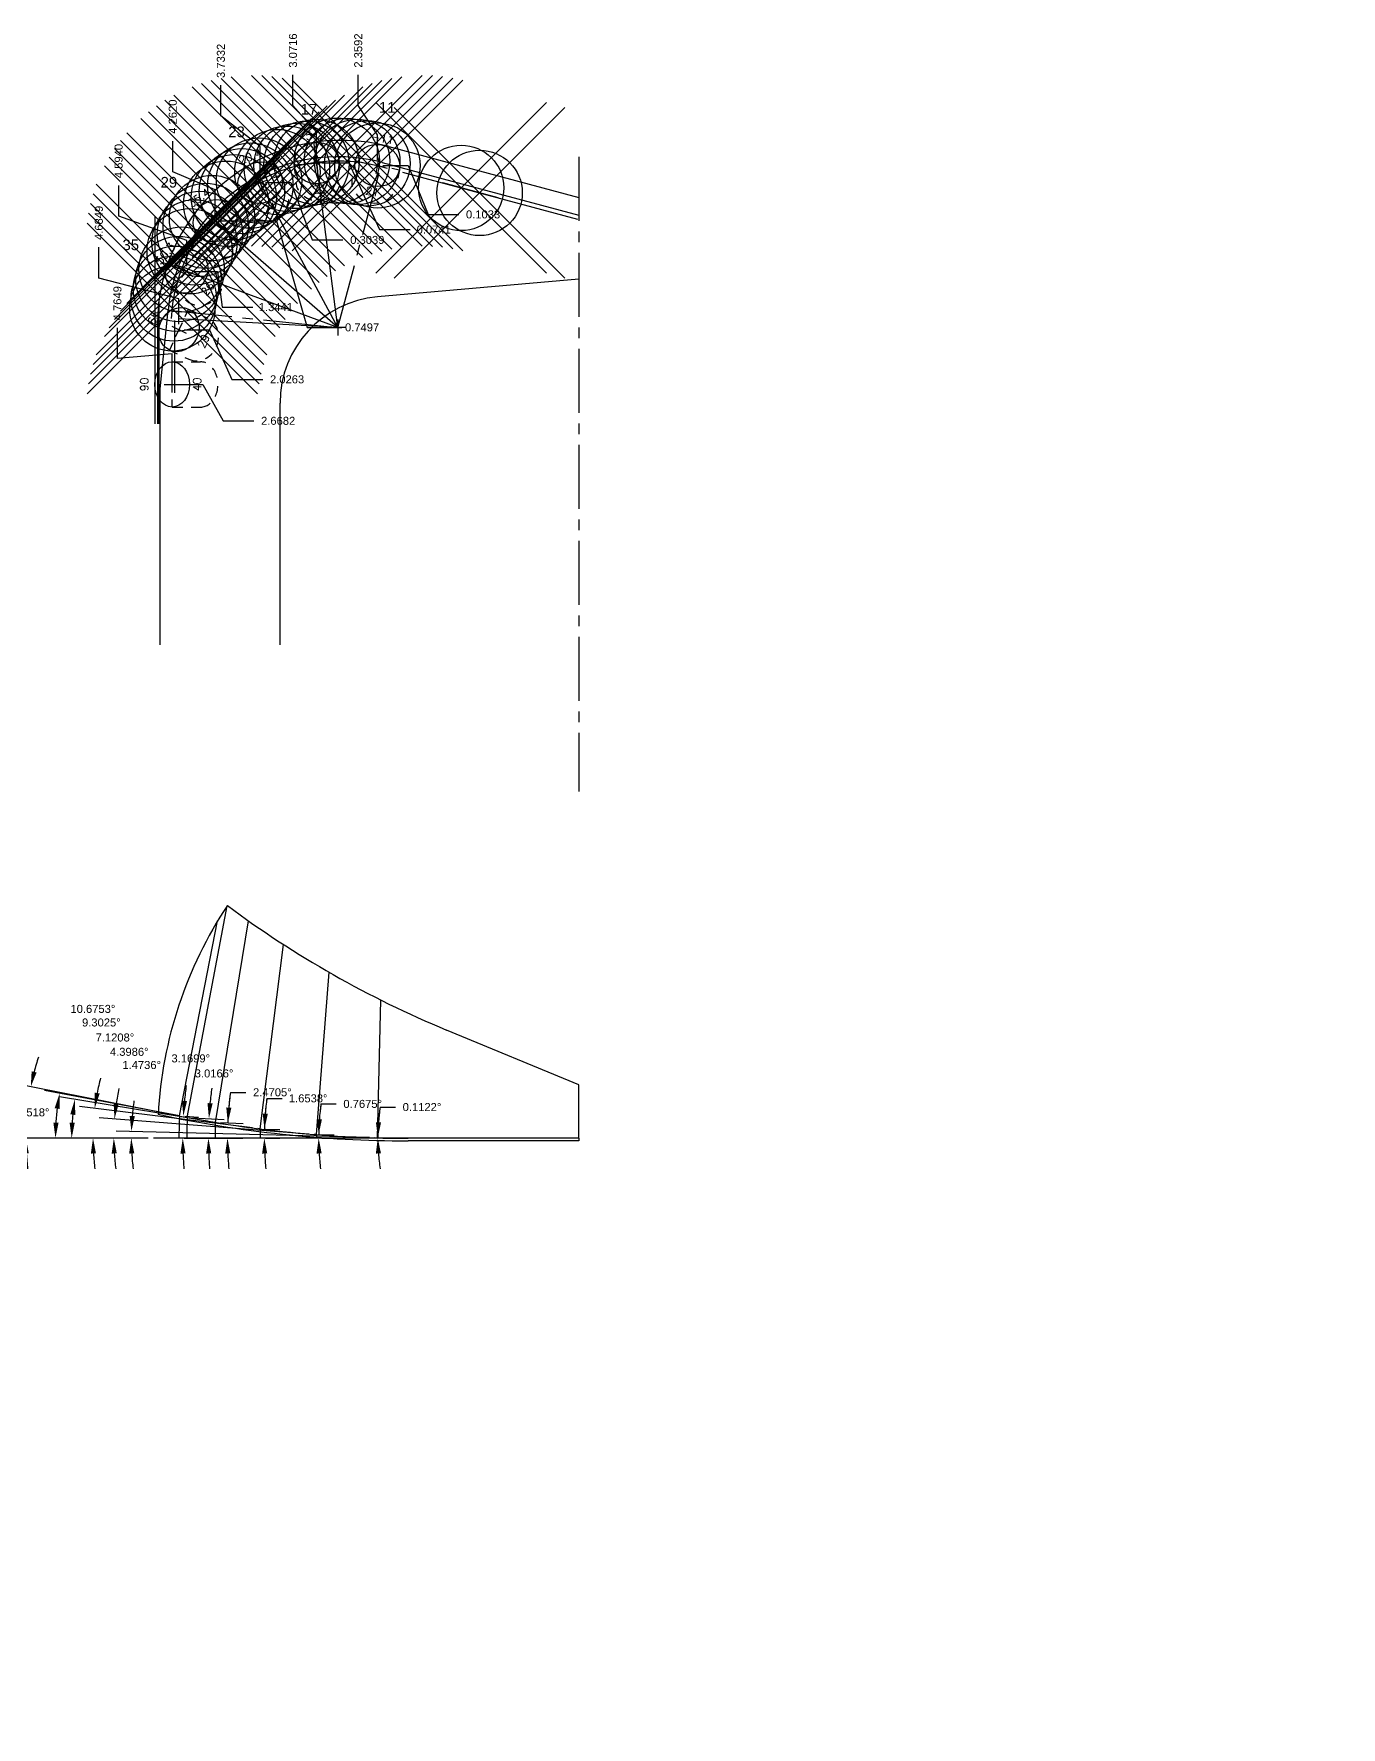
# Model space of a CAD drawing. Header units: inches. Extents: x 57 to 298, y -41 to 19.
# Drawn here: x 253.12 to 268.44, y -40.43 to -20.6 of the extents above; entities that cross this region are included whole.
import ezdxf
from ezdxf.enums import TextEntityAlignment as Align

# ---------------------------------------------------------------- set-up
doc = ezdxf.new("R2010")
doc.units = ezdxf.units.IN
doc.header["$MEASUREMENT"] = 0
doc.header["$PDMODE"] = 35
doc.linetypes.add('CENTER2', pattern=[1.125, 0.75, -0.125, 0.125, -0.125])
doc.linetypes.add('HIDDEN2', pattern=[0.1875, 0.125, -0.0625])
doc.layers.get('Defpoints').update_dxf_attribs({"color": 10})
doc.layers.add('Blade_2', color=7, linetype='Continuous', true_color=0xcccc00)
doc.layers.add('Blade_6', color=7, linetype='Continuous', true_color=0xc880f5)
doc.layers.add('CLine', color=5, linetype='CENTER2')
doc.styles.add('RomanS', font='romans')
doc.styles.get("Standard").update_dxf_attribs({"font": 'arial.ttf'})
doc.dimstyles.get("Standard").update_dxf_attribs({"dimtxt": 0.09375, "dimasz": 0.18, "dimexe": 0.18, "dimexo": 0.0625, "dimgap": 0.09, "dimtad": 0, "dimtih": 1, "dimtoh": 1, "dimdec": 4, "dimzin": 0, "dimdsep": 46, "dimtxsty": 'Standard', "dimcen": 0.09, "dimadec": 4, "dimazin": 0, "dimtfac": 1, "dimtdec": 4, "dimtofl": 0, "dimtmove": 0, "dimatfit": 3, "dimfxl": 1, "dimtolj": 1, "dimtzin": 0, "dimarcsym": 0})

# ---------------------------------------------------------------- blocks, each defined once
blk = doc.blocks.new('CMark')
at = {"layer": 'CLine'}
for p, q in [((-0.094, 0), (0.094, 0)), ((0, 0.094), (0, -0.094))]:
    blk.add_line(p, q, dxfattribs=at)
blk = doc.blocks.new('1313@21')
for p, q in [((-0.17, 0), (-0.265, 0)), ((0.171, 0), (0.264, 0))]:
    blk.add_line(p, q)
at = {"color": 8, "linetype": 'HIDDEN2', "ltscale": 0.5}
blk.add_line((-0.265, 0), (-0.265, -0.199), dxfattribs=at)
at = {"color": 8, "linetype": 'HIDDEN2', "ltscale": 0.5, "flags": 128}
blk.add_lwpolyline([(0.264, 0), (0.264, -0.199)], dxfattribs=at)
blk.add_ellipse((0, 0), major_axis=(0.264, 0), ratio=0.93358)
at = {"color": 8, "linetype": 'HIDDEN2', "ltscale": 0.5}
blk.add_ellipse((0, -0.199), major_axis=(0.264, 0), ratio=0.92388, start_param=3.141593, end_param=6.283185, dxfattribs=at)
blk.add_blockref('CMark', (0, 0))
at = {"style": 'RomanS'}
blk.add_text('21', height=0.094, dxfattribs=at).set_placement((0, -0.311), align=Align.MIDDLE_CENTER)
blk.add_attdef('ANG', text='', height=0.094, dxfattribs=at).set_placement((0, 0.251), align=Align.BOTTOM_CENTER)
blk = doc.blocks.new('1313@23')
for p, q in [((-0.17, 0), (-0.265, 0)), ((0.171, 0), (0.264, 0))]:
    blk.add_line(p, q)
at = {"color": 8, "linetype": 'HIDDEN2', "ltscale": 0.5}
blk.add_line((-0.265, 0), (-0.265, -0.199), dxfattribs=at)
at = {"color": 8, "linetype": 'HIDDEN2', "ltscale": 0.5, "flags": 128}
blk.add_lwpolyline([(0.264, 0), (0.264, -0.199)], dxfattribs=at)
blk.add_ellipse((0, 0), major_axis=(0.264, 0), ratio=0.920505)
at = {"color": 8, "linetype": 'HIDDEN2', "ltscale": 0.5}
blk.add_ellipse((0, -0.199), major_axis=(0.264, 0), ratio=0.92388, start_param=3.141593, end_param=6.283185, dxfattribs=at)
blk.add_blockref('CMark', (0, 0))
at = {"style": 'RomanS'}
blk.add_text('23', height=0.094, dxfattribs=at).set_placement((0, -0.311), align=Align.MIDDLE_CENTER)
blk.add_attdef('ANG', text='', height=0.094, dxfattribs=at).set_placement((0, 0.251), align=Align.BOTTOM_CENTER)
blk = doc.blocks.new('1313@24')
for p, q in [((-0.17, 0), (-0.265, 0)), ((0.171, 0), (0.264, 0))]:
    blk.add_line(p, q)
at = {"color": 8, "linetype": 'HIDDEN2', "ltscale": 0.5}
blk.add_line((-0.265, 0), (-0.265, -0.212), dxfattribs=at)
at = {"color": 8, "linetype": 'HIDDEN2', "ltscale": 0.5, "flags": 128}
blk.add_lwpolyline([(0.264, 0), (0.264, -0.212)], dxfattribs=at)
blk.add_ellipse((0, 0), major_axis=(0.264, 0), ratio=0.913535)
at = {"color": 8, "linetype": 'HIDDEN2', "ltscale": 0.5}
blk.add_ellipse((0, -0.212), major_axis=(0.264, 0), ratio=0.913535, start_param=3.141593, end_param=6.283185, dxfattribs=at)
blk.add_blockref('CMark', (0, 0))
at = {"style": 'RomanS'}
blk.add_text('24', height=0.094, dxfattribs=at).set_placement((0, -0.318), align=Align.MIDDLE_CENTER)
blk.add_attdef('ANG', text='', height=0.094, dxfattribs=at).set_placement((0, 0.251), align=Align.BOTTOM_CENTER)
blk = doc.blocks.new('1313@25')
for p, q in [((-0.17, 0), (-0.265, 0)), ((0.171, 0), (0.264, 0))]:
    blk.add_line(p, q)
at = {"color": 8, "linetype": 'HIDDEN2', "ltscale": 0.5}
blk.add_line((-0.265, 0), (-0.265, -0.22), dxfattribs=at)
at = {"color": 8, "linetype": 'HIDDEN2', "ltscale": 0.5, "flags": 128}
blk.add_lwpolyline([(0.264, 0), (0.264, -0.22)], dxfattribs=at)
blk.add_ellipse((0, 0), major_axis=(0.264, 0), ratio=0.906308)
at = {"color": 8, "linetype": 'HIDDEN2', "ltscale": 0.5}
blk.add_ellipse((0, -0.22), major_axis=(0.264, 0), ratio=0.906308, start_param=3.141593, end_param=6.283185, dxfattribs=at)
blk.add_blockref('CMark', (0, 0))
at = {"style": 'RomanS'}
blk.add_text('25', height=0.094, dxfattribs=at).set_placement((0, -0.302), align=Align.MIDDLE_CENTER)
blk.add_attdef('ANG', text='', height=0.094, dxfattribs=at).set_placement((0, 0.251), align=Align.BOTTOM_CENTER)
blk = doc.blocks.new('1313@26')
for p, q in [((-0.17, 0), (-0.265, 0)), ((0.171, 0), (0.264, 0))]:
    blk.add_line(p, q)
at = {"color": 8, "linetype": 'HIDDEN2', "ltscale": 0.5}
blk.add_line((-0.265, 0), (-0.265, -0.228), dxfattribs=at)
at = {"color": 8, "linetype": 'HIDDEN2', "ltscale": 0.5, "flags": 128}
blk.add_lwpolyline([(0.264, 0), (0.264, -0.228)], dxfattribs=at)
blk.add_ellipse((0, 0), major_axis=(0.264, 0), ratio=0.89879)
at = {"color": 8, "linetype": 'HIDDEN2', "ltscale": 0.5}
blk.add_ellipse((0, -0.228), major_axis=(0.264, 0), ratio=0.89879, start_param=3.141593, end_param=6.283185, dxfattribs=at)
blk.add_blockref('CMark', (0, 0))
at = {"style": 'RomanS'}
blk.add_text('26', height=0.094, dxfattribs=at).set_placement((0, -0.318), align=Align.MIDDLE_CENTER)
blk.add_attdef('ANG', text='', height=0.094, dxfattribs=at).set_placement((0, 0.251), align=Align.BOTTOM_CENTER)
blk = doc.blocks.new('*D399')
at = {"color": 0, "lineweight": -2, "transparency": 16777216}
for p, q in [((296.461, -39.875), (296.461, -39.695)), ((296.461, -39.695), (296.641, -39.695)), ((296.399, -40.055), (296.281, -40.055)), ((296.399, -40.071), (296.281, -40.071)), ((296.461, -40.251), (296.461, -40.431))]:
    blk.add_line(p, q, dxfattribs=at)
at = {"color": 0, "transparency": 16777216}
for points in [[(296.431, -39.875), (296.491, -39.875), (296.461, -40.055)], [(296.431, -40.251), (296.491, -40.251), (296.461, -40.071)]]:
    blk.add_solid(points, dxfattribs=at)
at = {"layer": 'Blade_2', "color": 0, "lineweight": -2, "transparency": 16777216}
for p, q in [((226.398, -33.016), (226.578, -33.016)), ((226.347, -33.374), (226.548, -33.382)), ((226.344, -33.531), (226.545, -33.531))]:
    blk.add_line(p, q, dxfattribs=at)
for start, end in [(172.6487, 177.7786), (172.65, 175.2143), (182.5643, 185.1286)]:
    blk.add_arc((230.387, -33.531), 4.022, start, end, dxfattribs=at)
at = {"layer": 'Blade_2', "color": 0, "transparency": 16777216}
for points in [[(226.409, -33.197), (226.349, -33.194), (226.368, -33.375)], [(226.339, -33.712), (226.399, -33.71), (226.365, -33.531)]]:
    blk.add_solid(points, dxfattribs=at)
at = {"layer": 'Defpoints', "color": 0, "transparency": 16777216}
for p in [(226.285, -33.372), (226.365, -33.479), (226.282, -33.531), (230.387, -33.531), (296.461, -40.055), (296.462, -40.055), (296.462, -40.071)]:
    blk.add_point(p, dxfattribs=at)
at = {"color": 0, "transparency": 16777216, "insert": (296.925, -39.695), "char_height": 0.0938, "attachment_point": 5}
blk.add_mtext('\\A1;0.0158', dxfattribs=at)
at = {"layer": 'Blade_2', "color": 0, "transparency": 16777216, "insert": (226.888, -33.016), "char_height": 0.09375, "attachment_point": 5}
blk.add_mtext('\\A1;2.2214°', dxfattribs=at)
blk = doc.blocks.new('*D479')
at = {"layer": 'Blade_6', "color": 0, "lineweight": -2, "transparency": 16777216}
for p, q in [((256.922, -21.436), (256.922, -21.076)), ((257.146, -21.778), (256.922, -21.436)), ((257.146, -22.075), (257.146, -21.778))]:
    blk.add_line(p, q, dxfattribs=at)
at = {"layer": 'Defpoints', "color": 0, "transparency": 16777216}
for p in [(256.922, -21.076), (257.146, -22.138), (259.505, -22.034)]:
    blk.add_point(p, dxfattribs=at)
at = {"layer": 'Blade_6', "color": 0, "transparency": 16777216, "insert": (256.922, -20.791), "char_height": 0.0938, "attachment_point": 5, "rotation": 90}
blk.add_mtext('\\A1;2.3592', dxfattribs=at)
blk = doc.blocks.new('*D480')
at = {"layer": 'Blade_6', "color": 0, "lineweight": -2, "transparency": 16777216}
for p, q in [((256.157, -21.436), (256.157, -21.076)), ((256.434, -21.748), (256.157, -21.436)), ((256.434, -22.046), (256.434, -21.748))]:
    blk.add_line(p, q, dxfattribs=at)
at = {"layer": 'Defpoints', "color": 0, "transparency": 16777216}
for p in [(256.157, -21.076), (256.434, -22.108), (259.505, -22.034)]:
    blk.add_point(p, dxfattribs=at)
at = {"layer": 'Blade_6', "color": 0, "transparency": 16777216, "insert": (256.157, -20.791), "char_height": 0.0938, "attachment_point": 5, "rotation": 90}
blk.add_mtext('\\A1;3.0716', dxfattribs=at)
blk = doc.blocks.new('*D481')
at = {"layer": 'Blade_6', "color": 0, "lineweight": -2, "transparency": 16777216}
for p, q in [((255.312, -21.556), (255.312, -21.196)), ((255.772, -21.916), (255.312, -21.556)), ((255.772, -22.276), (255.772, -21.916))]:
    blk.add_line(p, q, dxfattribs=at)
at = {"layer": 'Defpoints', "color": 0, "transparency": 16777216}
for p in [(255.312, -21.196), (259.505, -22.034), (255.772, -22.338)]:
    blk.add_point(p, dxfattribs=at)
at = {"layer": 'Blade_6', "color": 0, "transparency": 16777216, "insert": (255.312, -20.912), "char_height": 0.0938, "attachment_point": 5, "rotation": 90}
blk.add_mtext('\\A1;3.7332', dxfattribs=at)
blk = doc.blocks.new('*D482')
at = {"layer": 'Blade_6', "color": 0, "lineweight": -2, "transparency": 16777216}
for p, q in [((254.748, -22.212), (254.748, -21.852)), ((255.243, -22.424), (254.748, -22.212)), ((255.243, -22.722), (255.243, -22.424))]:
    blk.add_line(p, q, dxfattribs=at)
at = {"layer": 'Defpoints', "color": 0, "transparency": 16777216}
for p in [(254.748, -21.852), (259.505, -22.034), (255.243, -22.784)]:
    blk.add_point(p, dxfattribs=at)
at = {"layer": 'Blade_6', "color": 0, "transparency": 16777216, "insert": (254.748, -21.565), "char_height": 0.0938, "attachment_point": 5, "rotation": 90}
blk.add_mtext('\\A1;4.2620', dxfattribs=at)
blk = doc.blocks.new('*D483')
at = {"layer": 'Blade_6', "color": 0, "lineweight": -2, "transparency": 16777216}
for p, q in [((254.114, -22.732), (254.114, -22.372)), ((254.911, -23.018), (254.114, -22.732)), ((254.911, -23.316), (254.911, -23.018))]:
    blk.add_line(p, q, dxfattribs=at)
at = {"layer": 'Defpoints', "color": 0, "transparency": 16777216}
for p in [(259.505, -22.034), (254.114, -22.372), (254.911, -23.378)]:
    blk.add_point(p, dxfattribs=at)
at = {"layer": 'Blade_6', "color": 0, "transparency": 16777216, "insert": (254.114, -22.085), "char_height": 0.0938, "attachment_point": 5, "rotation": 90}
blk.add_mtext('\\A1;4.5940', dxfattribs=at)
blk = doc.blocks.new('*D484')
at = {"layer": 'Blade_6', "color": 0, "lineweight": -2, "transparency": 16777216}
for p, q in [((254.974, -23.378), (255.271, -23.378)), ((255.271, -23.378), (255.325, -23.797)), ((255.325, -23.797), (255.685, -23.797))]:
    blk.add_line(p, q, dxfattribs=at)
at = {"layer": 'Defpoints', "color": 0, "transparency": 16777216}
for p in [(259.505, -22.034), (254.911, -23.378), (255.685, -23.797)]:
    blk.add_point(p, dxfattribs=at)
at = {"layer": 'Blade_6', "color": 0, "transparency": 16777216, "insert": (255.956, -23.797), "char_height": 0.0938, "attachment_point": 5}
blk.add_mtext('\\A1;1.3441', dxfattribs=at)
blk = doc.blocks.new('*D485')
at = {"layer": 'Blade_6', "color": 0, "lineweight": -2, "transparency": 16777216}
for p, q in [((255.306, -22.784), (255.963, -22.784)), ((255.963, -22.784), (256.323, -24.034)), ((256.323, -24.034), (256.683, -24.034))]:
    blk.add_line(p, q, dxfattribs=at)
at = {"layer": 'Defpoints', "color": 0, "transparency": 16777216}
for p in [(259.505, -22.034), (255.243, -22.784), (256.683, -24.034)]:
    blk.add_point(p, dxfattribs=at)
at = {"layer": 'Blade_6', "color": 0, "transparency": 16777216, "insert": (256.967, -24.034), "char_height": 0.0938, "attachment_point": 5}
blk.add_mtext('\\A1;0.7497', dxfattribs=at)
blk = doc.blocks.new('*D486')
at = {"layer": 'Blade_6', "color": 0, "lineweight": -2, "transparency": 16777216}
for p, q in [((255.835, -22.338), (256.132, -22.338)), ((256.132, -22.338), (256.383, -23.01)), ((256.383, -23.01), (256.743, -23.01))]:
    blk.add_line(p, q, dxfattribs=at)
at = {"layer": 'Defpoints', "color": 0, "transparency": 16777216}
for p in [(259.505, -22.034), (255.772, -22.338), (256.743, -23.01)]:
    blk.add_point(p, dxfattribs=at)
at = {"layer": 'Blade_6', "color": 0, "transparency": 16777216, "insert": (257.028, -23.01), "char_height": 0.0938, "attachment_point": 5}
blk.add_mtext('\\A1;0.3039', dxfattribs=at)
blk = doc.blocks.new('*D487')
at = {"layer": 'Blade_6', "color": 0, "lineweight": -2, "transparency": 16777216}
for p, q in [((256.496, -22.108), (256.811, -22.108)), ((256.811, -22.108), (257.171, -22.889)), ((257.171, -22.889), (257.531, -22.889))]:
    blk.add_line(p, q, dxfattribs=at)
at = {"layer": 'Defpoints', "color": 0, "transparency": 16777216}
for p in [(256.434, -22.108), (259.505, -22.034), (257.531, -22.889)]:
    blk.add_point(p, dxfattribs=at)
at = {"layer": 'Blade_6', "color": 0, "transparency": 16777216, "insert": (257.807, -22.889), "char_height": 0.0938, "attachment_point": 5}
blk.add_mtext('\\A1;0.0741', dxfattribs=at)
blk = doc.blocks.new('*D488')
at = {"layer": 'Blade_6', "color": 0, "lineweight": -2, "transparency": 16777216}
for p, q in [((257.209, -22.138), (257.506, -22.138)), ((257.506, -22.138), (257.741, -22.711)), ((257.741, -22.711), (258.101, -22.711))]:
    blk.add_line(p, q, dxfattribs=at)
at = {"layer": 'Defpoints', "color": 0, "transparency": 16777216}
for p in [(257.146, -22.138), (259.505, -22.034), (258.101, -22.711)]:
    blk.add_point(p, dxfattribs=at)
at = {"layer": 'Blade_6', "color": 0, "transparency": 16777216, "insert": (258.385, -22.711), "char_height": 0.0938, "attachment_point": 5}
blk.add_mtext('\\A1;0.1033', dxfattribs=at)
blk = doc.blocks.new('*D489')
at = {"layer": 'Blade_6', "color": 0, "lineweight": -2, "transparency": 16777216}
for p, q in [((257.18, -33.168), (257.36, -33.168)), ((257.209, -33.527), (257.331, -33.527)), ((257.209, -33.531), (257.331, -33.531))]:
    blk.add_line(p, q, dxfattribs=at)
for start, end in [(171.1172, 179.8878), (171.1236, 175.5057), (184.3821, 188.7642)]:
    blk.add_arc((259.505, -33.531), 2.354, start, end, dxfattribs=at)
at = {"layer": 'Blade_6', "color": 0, "transparency": 16777216}
for points in [[(257.189, -33.348), (257.129, -33.345), (257.151, -33.527)], [(257.128, -33.712), (257.188, -33.71), (257.151, -33.531)]]:
    blk.add_solid(points, dxfattribs=at)
at = {"layer": 'Defpoints', "color": 0, "transparency": 16777216}
for p in [(257.146, -33.526), (257.146, -33.531), (257.151, -33.53), (259.505, -33.531)]:
    blk.add_point(p, dxfattribs=at)
at = {"layer": 'Blade_6', "color": 0, "transparency": 16777216, "insert": (257.669, -33.168), "char_height": 0.09375, "attachment_point": 5}
blk.add_mtext('\\A1;0.1122°', dxfattribs=at)
blk = doc.blocks.new('*D490')
at = {"layer": 'Blade_6', "color": 0, "lineweight": -2, "transparency": 16777216}
for p, q in [((256.484, -33.131), (256.664, -33.131)), ((256.497, -33.491), (256.638, -33.493)), ((256.496, -33.531), (256.638, -33.531))]:
    blk.add_line(p, q, dxfattribs=at)
for start, end in [(172.4601, 179.2325), (172.4631, 175.8478), (183.3847, 186.7694)]:
    blk.add_arc((259.505, -33.531), 3.047, start, end, dxfattribs=at)
at = {"layer": 'Blade_6', "color": 0, "transparency": 16777216}
for points in [[(256.496, -33.312), (256.436, -33.309), (256.458, -33.49)], [(256.433, -33.712), (256.493, -33.71), (256.458, -33.531)]]:
    blk.add_solid(points, dxfattribs=at)
at = {"layer": 'Defpoints', "color": 0, "transparency": 16777216}
for p in [(256.434, -33.49), (256.458, -33.518), (256.434, -33.531), (259.505, -33.531)]:
    blk.add_point(p, dxfattribs=at)
at = {"layer": 'Blade_6', "color": 0, "transparency": 16777216, "insert": (256.974, -33.131), "char_height": 0.09375, "attachment_point": 5}
blk.add_mtext('\\A1;0.7675°', dxfattribs=at)
blk = doc.blocks.new('*D491')
at = {"layer": 'Blade_6', "color": 0, "lineweight": -2, "transparency": 16777216}
for p, q in [((255.85, -33.066), (256.03, -33.066)), ((255.836, -33.425), (256.002, -33.43)), ((255.835, -33.531), (256.001, -33.531))]:
    blk.add_line(p, q, dxfattribs=at)
for start, end in [(172.7457, 178.3462), (172.7474, 175.5468), (182.7994, 185.5988)]:
    blk.add_arc((259.505, -33.531), 3.684, start, end, dxfattribs=at)
at = {"layer": 'Blade_6', "color": 0, "transparency": 16777216}
for points in [[(255.862, -33.247), (255.802, -33.243), (255.822, -33.425)], [(255.795, -33.712), (255.855, -33.71), (255.821, -33.531)]]:
    blk.add_solid(points, dxfattribs=at)
at = {"layer": 'Defpoints', "color": 0, "transparency": 16777216}
for p in [(255.774, -33.423), (255.821, -33.496), (255.772, -33.531), (259.505, -33.531)]:
    blk.add_point(p, dxfattribs=at)
at = {"layer": 'Blade_6', "color": 0, "transparency": 16777216, "insert": (256.335, -33.066), "char_height": 0.09375, "attachment_point": 5}
blk.add_mtext('\\A1;1.6538°', dxfattribs=at)
blk = doc.blocks.new('*D492')
at = {"layer": 'Blade_6', "color": 0, "lineweight": -2, "transparency": 16777216}
for p, q in [((255.424, -32.995), (255.604, -32.995)), ((255.31, -33.35), (255.573, -33.361)), ((255.306, -33.531), (255.569, -33.531))]:
    blk.add_line(p, q, dxfattribs=at)
for start, end in [(172.5167, 177.5295), (172.5179, 175.0237), (182.5058, 185.0117)]:
    blk.add_arc((259.505, -33.531), 4.116, start, end, dxfattribs=at)
at = {"layer": 'Blade_6', "color": 0, "transparency": 16777216}
for points in [[(255.435, -33.176), (255.375, -33.172), (255.393, -33.354)], [(255.363, -33.712), (255.423, -33.71), (255.389, -33.531)]]:
    blk.add_solid(points, dxfattribs=at)
at = {"layer": 'Defpoints', "color": 0, "transparency": 16777216}
for p in [(255.247, -33.347), (255.39, -33.472), (255.243, -33.531), (259.505, -33.531)]:
    blk.add_point(p, dxfattribs=at)
at = {"layer": 'Blade_6', "color": 0, "transparency": 16777216, "insert": (255.915, -32.995), "char_height": 0.09375, "attachment_point": 5}
blk.add_mtext('\\A1;2.4705°', dxfattribs=at)
blk = doc.blocks.new('*D493')
at = {"layer": 'Blade_6', "color": 0, "lineweight": -2, "transparency": 16777216}
for p, q in [((254.98, -33.293), (255.351, -33.312)), ((254.974, -33.531), (255.346, -33.531))]:
    blk.add_line(p, q, dxfattribs=at)
for start, end in [(172.2303, 174.6068), (182.3766, 184.7531)]:
    blk.add_arc((259.505, -33.531), 4.34, start, end, dxfattribs=at)
at = {"layer": 'Blade_6', "color": 0, "transparency": 16777216}
for points in [[(255.215, -33.125), (255.155, -33.121), (255.172, -33.303)], [(255.139, -33.712), (255.199, -33.71), (255.166, -33.531)]]:
    blk.add_solid(points, dxfattribs=at)
at = {"layer": 'Defpoints', "color": 0, "transparency": 16777216}
for p in [(254.918, -33.289), (255.166, -33.455), (254.911, -33.531), (259.505, -33.531)]:
    blk.add_point(p, dxfattribs=at)
at = {"layer": 'Blade_6', "color": 0, "transparency": 16777216, "insert": (255.232, -32.774), "char_height": 0.09375, "attachment_point": 5}
blk.add_mtext('\\A1;3.0166°', dxfattribs=at)
blk = doc.blocks.new('*D494')
at = {"layer": 'Blade_6', "color": 0, "lineweight": -2, "transparency": 16777216}
for p, q in [((257.054, -33.524), (254.083, -33.448)), ((254.459, -33.531), (254.082, -33.531))]:
    blk.add_line(p, q, dxfattribs=at)
for start, end in [(171.7929, 175.1597), (183.3668, 186.7335)]:
    blk.add_arc((257.326, -33.531), 3.064, start, end, dxfattribs=at)
at = {"layer": 'Blade_6', "color": 0, "transparency": 16777216}
for points in [[(254.303, -33.274), (254.243, -33.271), (254.263, -33.452)], [(254.237, -33.712), (254.297, -33.71), (254.262, -33.531)]]:
    blk.add_solid(points, dxfattribs=at)
at = {"layer": 'Defpoints', "color": 0, "transparency": 16777216}
for p in [(254.262, -33.505), (254.521, -33.531), (257.116, -33.526), (257.146, -33.526), (259.505, -33.531)]:
    blk.add_point(p, dxfattribs=at)
at = {"layer": 'Blade_6', "color": 0, "transparency": 16777216, "insert": (254.384, -32.675), "char_height": 0.09375, "attachment_point": 5}
blk.add_mtext('\\A1;1.4736°', dxfattribs=at)
blk = doc.blocks.new('*D495')
at = {"layer": 'Blade_6', "color": 0, "lineweight": -2, "transparency": 16777216}
for p, q in [((256.342, -33.483), (253.886, -33.294)), ((254.459, -33.531), (253.877, -33.531))]:
    blk.add_line(p, q, dxfattribs=at)
for start, end in [(168.5176, 172.0595), (183.5419, 187.0838)]:
    blk.add_arc((256.969, -33.531), 2.912, start, end, dxfattribs=at)
at = {"layer": 'Blade_6', "color": 0, "transparency": 16777216}
for points in [[(254.114, -33.132), (254.055, -33.126), (254.065, -33.308)], [(254.032, -33.712), (254.092, -33.71), (254.057, -33.531)]]:
    blk.add_solid(points, dxfattribs=at)
at = {"layer": 'Defpoints', "color": 0, "transparency": 16777216}
for p in [(254.058, -33.457), (256.404, -33.488), (256.434, -33.49), (254.521, -33.531), (259.505, -33.531)]:
    blk.add_point(p, dxfattribs=at)
at = {"layer": 'Blade_6', "color": 0, "transparency": 16777216, "insert": (254.238, -32.521), "char_height": 0.09375, "attachment_point": 5}
blk.add_mtext('\\A1;4.3986°', dxfattribs=at)
blk = doc.blocks.new('*D496')
at = {"layer": 'Blade_6', "color": 0, "lineweight": -2, "transparency": 16777216}
for p, q in [((255.682, -33.412), (253.656, -33.159)), ((254.459, -33.531), (253.633, -33.531))]:
    blk.add_line(p, q, dxfattribs=at)
for start, end in [(165.5732, 169.2262), (183.653, 187.3059)]:
    blk.add_arc((256.636, -33.531), 2.824, start, end, dxfattribs=at)
at = {"layer": 'Blade_6', "color": 0, "transparency": 16777216}
for points in [[(253.892, -33.008), (253.833, -32.999), (253.834, -33.181)], [(253.788, -33.712), (253.848, -33.71), (253.813, -33.531)]]:
    blk.add_solid(points, dxfattribs=at)
at = {"layer": 'Defpoints', "color": 0, "transparency": 16777216}
for p in [(253.815, -33.414), (255.744, -33.42), (255.774, -33.423), (254.521, -33.531), (259.505, -33.531)]:
    blk.add_point(p, dxfattribs=at)
at = {"layer": 'Blade_6', "color": 0, "transparency": 16777216, "insert": (254.07, -32.353), "char_height": 0.09375, "attachment_point": 5}
blk.add_mtext('\\A1;7.1208°', dxfattribs=at)
blk = doc.blocks.new('*D497')
at = {"layer": 'Blade_6', "color": 0, "lineweight": -2, "transparency": 16777216}
for p, q in [((255.156, -33.332), (253.422, -33.048)), ((254.459, -33.531), (253.383, -33.531))]:
    blk.add_line(p, q, dxfattribs=at)
blk.add_arc((256.369, -33.531), 2.806, 174.3734, 176.3241, dxfattribs=at)
at = {"layer": 'Blade_6', "color": 0, "transparency": 16777216}
for points in [[(253.547, -33.252), (253.606, -33.26), (253.6, -33.078)], [(253.599, -33.352), (253.539, -33.35), (253.563, -33.531)]]:
    blk.add_solid(points, dxfattribs=at)
at = {"layer": 'Defpoints', "color": 0, "transparency": 16777216}
for p in [(253.567, -33.379), (255.218, -33.343), (255.247, -33.347), (254.521, -33.531), (259.505, -33.531)]:
    blk.add_point(p, dxfattribs=at)
at = {"layer": 'Blade_6', "color": 0, "transparency": 16777216, "insert": (253.911, -32.177), "char_height": 0.09375, "attachment_point": 5}
blk.add_mtext('\\A1;9.3025°', dxfattribs=at)
blk = doc.blocks.new('*D498')
at = {"layer": 'Blade_6', "color": 0, "lineweight": -2, "transparency": 16777216}
for p, q in [((254.827, -33.272), (253.245, -32.974)), ((254.459, -33.531), (253.193, -33.531))]:
    blk.add_line(p, q, dxfattribs=at)
blk.add_arc((256.2, -33.531), 2.828, 172.9728, 176.3519, dxfattribs=at)
at = {"layer": 'Blade_6', "color": 0, "transparency": 16777216}
for points in [[(253.364, -33.181), (253.424, -33.19), (253.422, -33.007)], [(253.409, -33.352), (253.349, -33.35), (253.373, -33.531)]]:
    blk.add_solid(points, dxfattribs=at)
at = {"layer": 'Defpoints', "color": 0, "transparency": 16777216}
for p in [(254.888, -33.284), (254.918, -33.289), (253.378, -33.356), (254.521, -33.531), (259.505, -33.531)]:
    blk.add_point(p, dxfattribs=at)
at = {"layer": 'Blade_6', "color": 0, "transparency": 16777216, "insert": (253.812, -32.018), "char_height": 0.09375, "attachment_point": 5}
blk.add_mtext('\\A1;10.6753°', dxfattribs=at)
blk = doc.blocks.new('1313@29')
for p, q in [((-0.17, 0), (-0.265, 0)), ((0.171, 0), (0.264, 0))]:
    blk.add_line(p, q)
at = {"color": 8, "linetype": 'HIDDEN2', "ltscale": 0.5}
blk.add_line((-0.265, 0), (-0.265, -0.252), dxfattribs=at)
at = {"color": 8, "linetype": 'HIDDEN2', "ltscale": 0.5, "flags": 128}
blk.add_lwpolyline([(0.264, 0), (0.264, -0.252)], dxfattribs=at)
blk.add_ellipse((0, 0), major_axis=(0.264, 0), ratio=0.874631)
at = {"color": 8, "linetype": 'HIDDEN2', "ltscale": 0.5}
blk.add_ellipse((0, -0.252), major_axis=(0.264, 0), ratio=0.874631, start_param=3.141593, end_param=6.283185, dxfattribs=at)
blk.add_blockref('CMark', (0, 0))
at = {"style": 'RomanS'}
blk.add_text('29', height=0.094, dxfattribs=at).set_placement((0, -0.318), align=Align.MIDDLE_CENTER)
blk.add_attdef('ANG', text='', height=0.094, dxfattribs=at).set_placement((0, 0.251), align=Align.BOTTOM_CENTER)
blk = doc.blocks.new('*D499')
at = {"layer": 'Blade_6', "color": 0, "lineweight": -2, "transparency": 16777216}
for p, q in [((253.882, -23.456), (253.882, -23.096)), ((254.82, -23.701), (253.882, -23.456)), ((254.82, -23.998), (254.82, -23.701))]:
    blk.add_line(p, q, dxfattribs=at)
at = {"layer": 'Defpoints', "color": 0, "transparency": 16777216}
for p in [(259.505, -22.034), (253.882, -23.096), (254.82, -24.061)]:
    blk.add_point(p, dxfattribs=at)
at = {"layer": 'Blade_6', "color": 0, "transparency": 16777216, "insert": (253.882, -22.81), "char_height": 0.0938, "attachment_point": 5, "rotation": 90}
blk.add_mtext('\\A1;4.6849', dxfattribs=at)
blk = doc.blocks.new('*D500')
at = {"layer": 'Blade_6', "color": 0, "lineweight": -2, "transparency": 16777216}
for p, q in [((254.883, -24.061), (255.18, -24.061)), ((255.18, -24.061), (255.442, -24.643)), ((255.442, -24.643), (255.802, -24.643))]:
    blk.add_line(p, q, dxfattribs=at)
at = {"layer": 'Defpoints', "color": 0, "transparency": 16777216}
for p in [(259.505, -22.034), (254.82, -24.061), (255.802, -24.643)]:
    blk.add_point(p, dxfattribs=at)
at = {"layer": 'Blade_6', "color": 0, "transparency": 16777216, "insert": (256.088, -24.643), "char_height": 0.0938, "attachment_point": 5}
blk.add_mtext('\\A1;2.0263', dxfattribs=at)
blk = doc.blocks.new('*D501')
at = {"layer": 'Blade_6', "color": 0, "lineweight": -2, "transparency": 16777216}
for p, q in [((254.751, -33.257), (252.907, -32.897)), ((254.459, -33.531), (252.846, -33.531))]:
    blk.add_line(p, q, dxfattribs=at)
for start, end in [(162.354, 165.6511), (183.2971, 186.5942)]:
    blk.add_arc((256.154, -33.531), 3.128, start, end, dxfattribs=at)
at = {"layer": 'Blade_6', "color": 0, "transparency": 16777216}
for points in [[(253.152, -32.762), (253.094, -32.749), (253.084, -32.931)], [(253.001, -33.712), (253.061, -33.71), (253.026, -33.531)]]:
    blk.add_solid(points, dxfattribs=at)
at = {"layer": 'Defpoints', "color": 0, "transparency": 16777216}
for p in [(253.051, -33.13), (254.813, -33.269), (254.828, -33.272), (254.521, -33.531), (259.505, -33.531)]:
    blk.add_point(p, dxfattribs=at)
at = {"layer": 'Blade_6', "color": 0, "transparency": 16777216, "insert": (253.04, -33.23), "char_height": 0.09375, "attachment_point": 5}
blk.add_mtext('\\A1;11.0518°', dxfattribs=at)
blk = doc.blocks.new('*D502')
at = {"layer": 'Blade_6', "color": 0, "lineweight": -2, "transparency": 16777216}
for p, q in [((254.89, -33.276), (255.051, -33.284)), ((254.883, -33.531), (255.045, -33.531))]:
    blk.add_line(p, q, dxfattribs=at)
for start, end in [(172.3853, 174.6077), (182.2224, 184.4448)]:
    blk.add_arc((259.505, -33.531), 4.641, start, end, dxfattribs=at)
at = {"layer": 'Blade_6', "color": 0, "transparency": 16777216}
for points in [[(254.915, -33.097), (254.855, -33.093), (254.872, -33.274)], [(254.838, -33.712), (254.898, -33.711), (254.865, -33.531)]]:
    blk.add_solid(points, dxfattribs=at)
at = {"layer": 'Defpoints', "color": 0, "transparency": 16777216}
for p in [(254.828, -33.272), (254.865, -33.446), (254.82, -33.531), (259.505, -33.531)]:
    blk.add_point(p, dxfattribs=at)
at = {"layer": 'Blade_6', "color": 0, "transparency": 16777216, "insert": (254.959, -32.598), "char_height": 0.09375, "attachment_point": 5}
blk.add_mtext('\\A1;3.1699°', dxfattribs=at)
blk = doc.blocks.new('1313@40')
for p, q in [((-0.265, 0), (-0.177, 0)), ((0.177, 0), (0.264, 0))]:
    blk.add_line(p, q)
at = {"color": 8, "linetype": 'HIDDEN2'}
for p, q in [((-0.265, 0), (-0.265, -0.334)), ((0.264, 0), (0.264, -0.334))]:
    blk.add_line(p, q, dxfattribs=at)
blk.add_ellipse((0, 0), major_axis=(0.265, 0), ratio=0.765974)
blk.add_ellipse((0, -0.334), major_axis=(-0.265, 0), ratio=0.765974, start_param=0, end_param=3.141593, dxfattribs=at)
blk.add_blockref('CMark', (0, 0))
at = {"style": 'RomanS'}
blk.add_text('40', height=0.094, dxfattribs=at).set_placement((0, -0.292), align=Align.MIDDLE_CENTER)
blk.add_attdef('ANG', text='', height=0.094, dxfattribs=at).set_placement((0, 0.251), align=Align.BOTTOM_CENTER)
blk = doc.blocks.new('*D503')
at = {"layer": 'Blade_6', "color": 0, "lineweight": -2, "transparency": 16777216}
for p, q in [((254.803, -24.702), (255.101, -24.702)), ((255.101, -24.702), (255.338, -25.129)), ((255.338, -25.129), (255.698, -25.129))]:
    blk.add_line(p, q, dxfattribs=at)
at = {"layer": 'Defpoints', "color": 0, "transparency": 16777216}
for p in [(259.505, -22.034), (254.741, -24.702), (255.698, -25.129)]:
    blk.add_point(p, dxfattribs=at)
at = {"layer": 'Blade_6', "color": 0, "transparency": 16777216, "insert": (255.983, -25.129), "char_height": 0.0938, "attachment_point": 5}
blk.add_mtext('\\A1;2.6682', dxfattribs=at)
blk = doc.blocks.new('*D504')
at = {"layer": 'Blade_6', "color": 0, "lineweight": -2, "transparency": 16777216}
for p, q in [((254.1, -24.398), (254.1, -24.038)), ((254.741, -24.342), (254.1, -24.398)), ((254.741, -24.64), (254.741, -24.342))]:
    blk.add_line(p, q, dxfattribs=at)
at = {"layer": 'Defpoints', "color": 0, "transparency": 16777216}
for p in [(259.505, -22.034), (254.1, -24.038), (254.741, -24.702)]:
    blk.add_point(p, dxfattribs=at)
at = {"layer": 'Blade_6', "color": 0, "transparency": 16777216, "insert": (254.1, -23.751), "char_height": 0.0938, "attachment_point": 5, "rotation": 90}
blk.add_mtext('\\A1;4.7649', dxfattribs=at)

msp = doc.modelspace()

# ---------------------------------------------------------------- linework, layer by layer
for p, q in [((257.28224, -21.9163), (259.50541, -22.512)), ((258.56117, -22.5163), (257.91173, -22.34229)), ((259.50541, -23.47014), (257.14647, -23.67652)), ((259.50541, -32.90612), (257.95699, -32.26474)), ((259.50541, -33.53112), (259.50541, -32.90612)), ((259.50541, -33.56237), (257.50541, -33.56237)), ((259.50541, -33.53112), (259.50541, -33.56237))]:
    msp.add_line(p, q)
at = {"color": 7, "linetype": 'Continuous'}
for p, q in [((257.20028, -22.10248), (259.50541, -22.72014)), ((254.59916, -24.75308), (254.69291, -23.83184)), ((254.59916, -27.75308), (254.59916, -24.75308)), ((256.00541, -27.75308), (256.00541, -24.92176))]:
    msp.add_line(p, q, dxfattribs=at)
at = {"color": 1}
for p, q in [((254.53791, -22.73032), (254.53791, -25.16532)), ((254.58291, -23.705), (254.58291, -25.16532)), ((254.56791, -23.99908), (254.56791, -25.16532)), ((254.76696, -23.95483), (254.76696, -24.80056)), ((259.50541, -33.53112), (254.52108, -33.53112))]:
    msp.add_line(p, q, dxfattribs=at)
at = {"color": 1, "linetype": 'Continuous'}
for points in [[(255.86508, -22.26123, -0.09131576), (256.55039, -22.08631)], [(256.55039, -22.08631, -0.08258302), (257.18798, -22.14836), (257.2623, -22.16827)], [(255.28823, -22.66763, -0.09109989), (255.86508, -22.26123)], [(254.89572, -23.24744, -0.09038313), (255.28823, -22.66763)], [(254.73298, -23.92907, -0.09046391), (254.89572, -23.24744)]]:
    msp.add_lwpolyline(points, format="xyb", dxfattribs=at)
for points in [[(257.43977, -22.21582), (259.49312, -22.76602)], [(256.68264, -24.03433), (254.8231, -23.93393)]]:
    msp.add_lwpolyline(points, dxfattribs=at)
for centre, radius, start, end in [((256.72416, -23.99908), 2.15625, 75, 180), ((257.25541, -24.92176), 1.25, 95, 180), ((259.50541, -33.53112), 4.9375, 146.512276, 176.764108), ((262.54919, -21.17819), 12, 233.358502, 247.5), ((257.50541, -19.56237), 14, 257.921062, 270)]:
    msp.add_arc(centre, radius, start, end)
at = {"color": 7, "linetype": 'Continuous'}
msp.add_arc((256.68264, -24.03433), 2, 75, 174.189268, dxfattribs=at)
at = {"color": 1}
msp.add_arc((257.50541, -19.56237), 13.96875, 257.921062, 270, dxfattribs=at)
for p in [(255.97417, -22.2149), (256.08586, -22.17527), (256.19975, -22.14248), (256.31542, -22.11667), (256.43244, -22.09792), (256.67036, -22.08187), (256.79038, -22.0848), (256.91, -22.09511), (257.02875, -22.11275), (257.14619, -22.13765), (255.65682, -22.37302), (255.75926, -22.31397), (258.12821, -22.40029), (255.37351, -22.58573), (255.46359, -22.50915), (255.55814, -22.43816), (258.34469, -22.4583), (255.20866, -22.75384), (255.06577, -22.9398), (255.13442, -22.84467), (254.94621, -23.14155), (255.00296, -23.03887), (254.85165, -23.35627), (254.78352, -23.58089), (254.81421, -23.46756), (254.7597, -23.69587), (254.74283, -23.81207)]:
    msp.add_point(p)
at = {"layer": 'Blade_6'}
for p, q in [((256.68264, -24.03433), (256.40124, -21.85643)), ((256.68264, -24.03433), (255.64481, -22.10074)), ((256.68264, -24.03433), (255.02679, -22.59584)), ((256.68264, -24.03433), (254.62632, -23.27283)), ((254.91781, -33.28936), (255.38509, -30.81049)), ((254.82765, -33.27206), (255.27403, -30.98666)), ((255.2474, -33.34741), (255.63428, -30.98553)), ((255.77381, -33.42338), (256.04384, -31.26186)), ((256.43408, -33.48997), (256.58035, -31.58842)), ((257.1462, -33.5265), (257.18768, -31.91384)), ((254.82765, -33.27206), (254.8127, -33.26914)), ((254.91781, -33.28936), (254.88833, -33.2838)), ((255.2474, -33.34741), (255.2178, -33.34256)), ((255.77381, -33.42338), (255.74404, -33.41966)), ((256.43408, -33.48997), (256.40416, -33.48767)), ((257.11621, -33.52573), (257.1462, -33.5265))]:
    msp.add_line(p, q, dxfattribs=at)
for radius, start in [(4.68494, 176.830106), (4.59397, 176.983401), (4.26197, 177.529545), (3.73316, 178.346161), (3.07161, 179.232507), (2.35922, 179.887811)]:
    msp.add_arc((259.50541, -33.53112), radius, start, 180, dxfattribs=at)
at = {"layer": 'CLine'}
for p, q in [((256.68264, -24.03433), (257.20028, -22.10248)), ((259.50541, -22.03433), (259.50541, -29.47183)), ((254.69291, -23.83184), (256.68264, -24.03433)), ((256.68264, -23.98733), (256.68264, -24.08133)), ((256.63564, -24.03433), (256.72964, -24.03433))]:
    msp.add_line(p, q, dxfattribs=at)

# ---------------------------------------------------------------- block references
at = {"rotation": 270}
msp.add_blockref('CMark', (256.68264, -24.03433), dxfattribs=at)
at = {"layer": 'Blade_6'}
for name, p, rotation, values in [('1313@23', (256.4338, -22.10843), 5.300000000000001, {'ANG': '5.3'}), ('1313@21', (257.14619, -22.13765), 349, {'ANG': '-11'}), ('1313@24', (255.77226, -22.33819), 20.4, {'ANG': '20.4'}), ('1313@25', (255.24344, -22.78405), 35.4, {'ANG': '35.4'}), ('1313@26', (254.91145, -23.37842), 50.3, {'ANG': '50.3'}), ('1313@29', (254.82048, -24.06059), 65, {'ANG': '65'}), ('1313@40', (254.74051, -24.70249), 90, {'ANG': '90'})]:
    msp.add_blockref(name, p, dxfattribs=dict(at, rotation=rotation)).add_auto_attribs(values)

# ---------------------------------------------------------------- texts
for s, p in [('17', (256.24793, -21.54073)), ('11', (257.16475, -21.51863)), ('23', (255.39845, -21.80572)), ('29', (254.60528, -22.39639)), ('35', (254.15825, -23.12942))]:
    msp.add_text(s, height=0.125, dxfattribs=at).set_placement(p)

# ---------------------------------------------------------------- dimensions: what is measured, and where the dimension line sits
at = {"layer": 'Blade_2'}
dim = msp.add_angular_dim_3p(base=(226.36544, -33.47914), center=(230.38727, -33.53112), p1=(226.28475, -33.37198), p2=(226.28166, -33.53112), dimstyle='Standard', dxfattribs=at)
dim.commit()
dim.dimension.update_dxf_attribs({"geometry": '*D399', "text_midpoint": (226.88838, -33.01647)})
at = {"layer": 'Blade_6'}
for feature_location, offset, dtype, origin, picture, middle in [((256.4338, -22.10843), (-0.27673, 1.03274), 1, (259.50541, -22.03433), '*D480', (256.15707, -20.79115)), ((257.14619, -22.13765), (-0.2241, 1.06197), 1, (259.50541, -22.03433), '*D479', (256.92209, -20.79077)), ((255.772257, -22.338191), (-0.460739, 1.141786), 1, (259.505414, -22.034328), '*D481', (255.311518, -20.912318)), ((255.24344, -22.78405), (-0.49562, 0.9323), 1, (259.50541, -22.03433), '*D482', (254.74782, -21.56542)), ((254.91145, -23.37842), (-0.79702, 1.00691), 1, (259.50541, -22.03433), '*D483', (254.11443, -22.08518)), ((254.82048, -24.06059), (-0.9386, 0.9642), 1, (259.50541, -22.03433), '*D499', (253.88188, -22.80981)), ((254.74051, -24.70249), (-0.64023, 0.66443), 1, (259.50541, -22.03433), '*D504', (254.10028, -23.75148)), ((254.74051, -24.70249), (0.95745, -0.42684), 0, (259.50541, -22.03433), '*D503', (255.98288, -25.12933)), ((254.82048, -24.06059), (0.98201, -0.58214), 0, (259.50541, -22.03433), '*D500', (256.08789, -24.64273)), ((254.91145, -23.37842), (0.77329, -0.41874), 0, (259.50541, -22.03433), '*D484', (255.95587, -23.79715)), ((255.24344, -22.78405), (1.4392, -1.25028), 0, (259.50541, -22.03433), '*D485', (256.96724, -24.03433)), ((255.77226, -22.33819), (0.97085, -0.67141), 0, (259.50541, -22.03433), '*D486', (257.0278, -23.0096)), ((256.4338, -22.10843), (1.09734, -0.78045), 0, (259.50541, -22.03433), '*D487', (257.80669, -22.88888)), ((257.14619, -22.13765), (0.9544, -0.57302), 0, (259.50541, -22.03433), '*D488', (258.38519, -22.71067))]:
    dim = msp.add_ordinate_dim(feature_location=feature_location, offset=offset, dtype=dtype, origin=origin, dimstyle='Standard', dxfattribs=at)
    dim.commit()
    dim.dimension.update_dxf_attribs({"geometry": picture, "text_midpoint": middle})
for base, line1, line2, picture, middle in [((253.3782662, -33.3556255), ((259.5054141, -33.5311179), (254.5210826, -33.5311179)), ((254.9178108, -33.2893591), (254.88833, -33.2838018)), '*D498', (253.811691, -32.0180959)), ((253.5669121, -33.3793244), ((259.5054141, -33.5311179), (254.5210826, -33.5311179)), ((255.2474013, -33.3474089), (255.2177958, -33.3425595)), '*D497', (253.9113723, -32.1765852)), ((253.8149561, -33.41417166), ((259.50541407, -33.53111794), (254.52108258, -33.53111794)), ((255.77381254, -33.42337557), (255.74404393, -33.4196567)), '*D496', (254.06995668, -32.3531875)), ((254.05766467, -33.45660107), ((259.50541407, -33.53111794), (254.52108258, -33.53111794)), ((256.43407647, -33.48997406), (256.40416484, -33.4876732)), '*D495', (254.23760243, -32.52073317)), ((254.26220713, -33.50485385), ((259.50541407, -33.53111794), (254.52108258, -33.53111794)), ((257.11620867, -33.52572698), (257.14619875, -33.52649845)), '*D494', (254.3842318, -32.67469403))]:
    dim = msp.add_angular_dim_2l(base=base, line1=line1, line2=line2, dimstyle='Standard', dxfattribs=at)
    dim.commit()
    dim.dimension.update_dxf_attribs({"geometry": picture, "text_midpoint": middle, "dimtype": 162})
dim = msp.add_angular_dim_2l(base=(253.05140884, -33.1299298), line1=((259.50541407, -33.53111794), (254.52108258, -33.53111794)), line2=((254.82764653, -33.27205566), (254.81269936, -33.26913619)), dimstyle='Standard', dxfattribs=at)
dim.commit()
dim.dimension.update_dxf_attribs({"geometry": '*D501', "text_midpoint": (253.04011663, -33.22986349)})
for base, p1, p2, picture, middle in [((254.86532, -33.44554), (254.82765, -33.27206), (254.82048, -33.53112), '*D502', (254.95927, -32.59816)), ((255.1662, -33.45496), (254.91781, -33.28936), (254.91145, -33.53112), '*D493', (255.23214, -32.7737))]:
    dim = msp.add_angular_dim_3p(base=base, center=(259.50541, -33.53112), p1=p1, p2=p2, dimstyle='Standard', dxfattribs=at)
    dim.commit()
    dim.dimension.update_dxf_attribs({"geometry": picture, "text_midpoint": middle, "dimtype": 165})
for base, center, p1, p2, picture, middle in [((255.38981, -33.47196), (259.50541, -33.53112), (255.2474, -33.34741), (255.24344, -33.53112), '*D492', (255.91465, -32.99506)), ((255.82111, -33.49567), (259.50541, -33.53112), (255.77381, -33.42338), (255.77226, -33.53112), '*D491', (256.33543, -33.06587)), ((256.457995, -33.517511), (259.505414, -33.531118), (256.434076, -33.489974), (256.433801, -33.531118), '*D490', (256.973724, -33.131243)), ((257.15134, -33.52958), (259.50541, -33.53112), (257.1462, -33.5265), (257.14619, -33.53112), '*D489', (257.66899, -33.16762))]:
    dim = msp.add_angular_dim_3p(base=base, center=center, p1=p1, p2=p2, dimstyle='Standard', dxfattribs=at)
    dim.commit()
    dim.dimension.update_dxf_attribs({"geometry": picture, "text_midpoint": middle})

doc.saveas('drawing.dxf')
